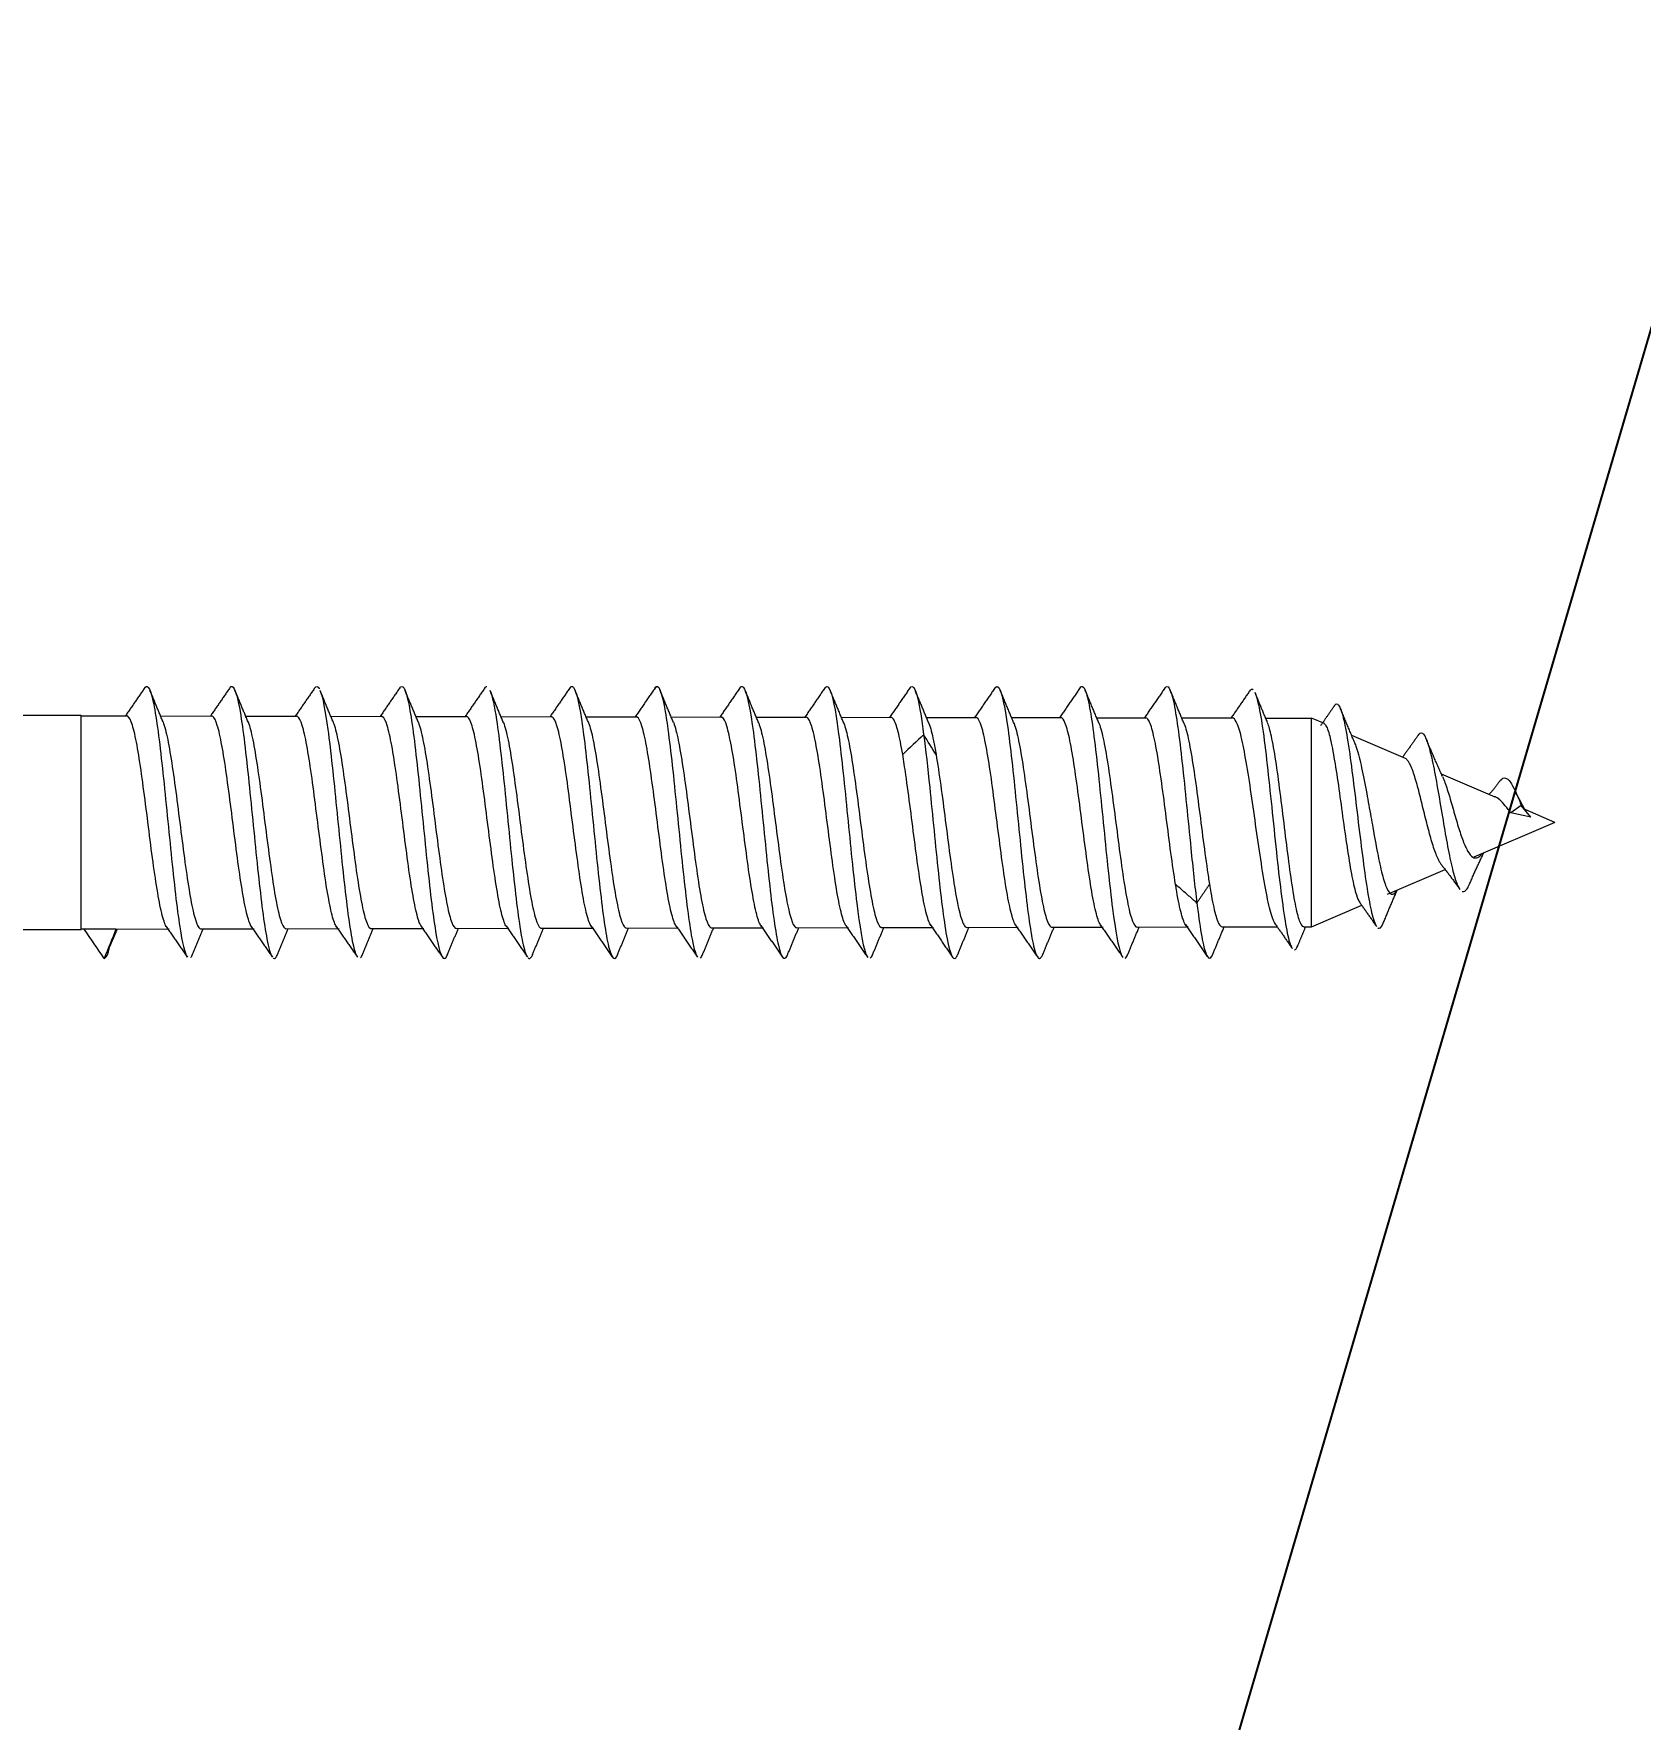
# Model space of a CAD drawing. Extents: x 4791 to 7950, y -873 to 2082.
# Drawn here: x 6764.88 to 6793.22, y 318.71 to 348.45 of the extents above; entities that cross this region are included whole.
import ezdxf
from ezdxf import colors
from ezdxf.entities.mleader import LeaderData, LeaderLine
from ezdxf.math import Vec2, Vec3

# ---------------------------------------------------------------- set-up
doc = ezdxf.new("R2010")
doc.units = 0
doc.header["$LTSCALE"] = 3
doc.header["$MEASUREMENT"] = 0
doc.header["$PDMODE"] = 3
doc.header["$PDSIZE"] = -10
doc.layers.get('0').update_dxf_attribs({"linetype": 'CONTINUOUS'})
doc.layers.get('DEFPOINTS').update_dxf_attribs({"linetype": 'CONTINUOUS'})
doc.layers.add('1', color=7, linetype='CONTINUOUS', true_color=0xffffff)
doc.styles.add('Daelim Dimension', font='')
doc.styles.get("Standard").update_dxf_attribs({"font": 'SYMBOL'})
doc.styles.get('Daelim Dimension').set_extended_font_data('나눔고딕')
doc.dimstyles.new('DEFAULT', dxfattribs={"dimscale": 2, "dimtxt": 2, "dimasz": 2, "dimexe": 0, "dimexo": 2, "dimgap": 1, "dimtad": 1, "dimdec": 1, "dimzin": 9, "dimdsep": 46, "dimtxsty": 'Daelim Dimension', "dimcen": 0.5, "dimclrd": 252, "dimclre": 252, "dimclrt": 3, "dimadec": 1, "dimazin": 0, "dimtfac": 1, "dimtdec": 1, "dimtix": 1, "dimtmove": 0, "dimatfit": 3, "dimfxl": 1, "dimtolj": 1, "dimtzin": 1, "dimlwd": 9, "dimlwe": 9, "dimarcsym": 0})

# ---------------------------------------------------------------- blocks, each defined once
blk = doc.blocks.new('*D6')
at = {"color": 5, "lineweight": 9, "ltscale": 0.5, "transparency": 16777216}
for p, q in [((6673.154, 1179.714), (6996.969, 1179.714)), ((6994.969, 274.111), (6994.969, 1171.714)), ((6789.788, 266.111), (6996.969, 266.111))]:
    blk.add_line(p, q, dxfattribs=at)
at = {"color": 5, "ltscale": 0.5, "transparency": 16777216}
for points in [[(6993.635, 1171.714), (6996.302, 1171.714), (6994.969, 1179.714)], [(6993.635, 274.111), (6996.302, 274.111), (6994.969, 266.111)]]:
    blk.add_solid(points, dxfattribs=at)
at = {"layer": 'DEFPOINTS', "color": 0, "ltscale": 0.5, "transparency": 16777216}
for p in [(6669.154, 1179.714), (6994.969, 1179.714), (6785.788, 266.111)]:
    blk.add_point(p, dxfattribs=at)
at = {"color": 7, "ltscale": 0.5, "transparency": 16777216, "insert": (6979.263, 727.479), "char_height": 20, "attachment_point": 5, "rotation": 90, "style": 'Daelim Dimension'}
blk.add_mtext('\\A1;(1140)', dxfattribs=at)
blk = doc.blocks.new('*D14')
at = {"color": 5, "lineweight": 9, "ltscale": 0.5, "transparency": 16777216}
for p, q in [((6795.714, 334.536), (6845.846, 334.536)), ((6843.846, 326.536), (6843.846, 210.137)), ((6795.714, 202.137), (6845.846, 202.137)), ((6843.846, 202.137), (6843.846, 142.784))]:
    blk.add_line(p, q, dxfattribs=at)
at = {"color": 5, "ltscale": 0.5, "transparency": 16777216}
for points in [[(6842.512, 326.536), (6845.179, 326.536), (6843.846, 334.536)], [(6842.512, 210.137), (6845.179, 210.137), (6843.846, 202.137)]]:
    blk.add_solid(points, dxfattribs=at)
at = {"layer": 'DEFPOINTS', "color": 0, "ltscale": 0.5, "transparency": 16777216}
for p in [(6791.714, 334.536), (6791.714, 202.137), (6843.846, 202.137)]:
    blk.add_point(p, dxfattribs=at)
at = {"color": 7, "ltscale": 0.5, "transparency": 16777216, "insert": (6830.944, 167.416), "char_height": 20, "attachment_point": 5, "rotation": 90, "style": 'Daelim Dimension'}
blk.add_mtext('\\A1;132', dxfattribs=at)

msp = doc.modelspace()

# ---------------------------------------------------------------- linework, layer by layer
at = {"layer": '1', "color": 7, "linetype": 'Continuous', "lineweight": 18}
for p, q in [((6765.714, 336.424), (6763.762, 336.424)), ((6765.714, 332.647), (6765.714, 336.424)), ((6765.714, 336.417), (6766.518, 336.416)), ((6767.116, 336.414), (6768.016, 336.413)), ((6768.617, 336.411), (6769.514, 336.41)), ((6770.119, 336.409), (6771.013, 336.407)), ((6771.62, 336.406), (6772.511, 336.404)), ((6773.121, 336.403), (6774.009, 336.401)), ((6774.622, 336.4), (6775.507, 336.398)), ((6776.123, 336.397), (6777.005, 336.395)), ((6777.625, 336.394), (6778.503, 336.392)), ((6779.126, 336.391), (6780.001, 336.389)), ((6780.627, 336.388), (6781.499, 336.386)), ((6782.128, 336.385), (6782.997, 336.384)), ((6783.63, 336.382), (6784.495, 336.381)), ((6785.131, 336.379), (6786.025, 336.378)), ((6786.61, 336.377), (6787.422, 336.375)), ((6787.649, 336.278), (6787.422, 336.375)), ((6787.422, 332.696), (6787.422, 336.375)), ((6788.127, 336.073), (6789.07, 335.669)), ((6789.709, 335.395), (6790.657, 334.989)), ((6791.121, 334.836), (6790.939, 334.702)), ((6791.288, 334.627), (6791.121, 334.836)), ((6791.714, 334.536), (6790.281, 333.921)), ((6791.288, 334.627), (6790.939, 334.702)), ((6791.714, 334.536), (6791.188, 334.761)), ((6788.76, 333.269), (6789.776, 333.705)), ((6787.422, 332.696), (6788.305, 333.074)), ((6763.762, 332.647), (6765.714, 332.647)), ((6765.769, 332.654), (6765.714, 332.654)), ((6766.329, 332.655), (6765.769, 332.654)), ((6766.329, 332.655), (6767.267, 332.657)), ((6767.83, 332.658), (6768.765, 332.66)), ((6769.331, 332.661), (6770.264, 332.663)), ((6770.833, 332.664), (6771.762, 332.666)), ((6772.334, 332.667), (6773.26, 332.669)), ((6773.835, 332.67), (6774.758, 332.672)), ((6775.336, 332.673), (6776.256, 332.674)), ((6776.837, 332.676), (6777.754, 332.677)), ((6778.338, 332.679), (6779.252, 332.68)), ((6779.84, 332.681), (6780.75, 332.683)), ((6781.341, 332.684), (6782.248, 332.686)), ((6782.842, 332.687), (6783.746, 332.689)), ((6784.343, 332.69), (6785.225, 332.692)), ((6785.843, 332.693), (6786.816, 332.695)), ((6787.285, 332.696), (6787.422, 332.696))]:
    msp.add_line(p, q, dxfattribs=at)
for points, knots in [([(6766.837, 336.91), (6766.838, 336.913), (6766.891, 336.984), (6766.995, 336.771), (6767.148, 335.561), (6767.302, 333.941), (6767.448, 332.626), (6767.543, 332.225), (6767.587, 332.161)], [0, 0, 0, 0, 0.005867, 0.21064, 0.415412, 0.620185, 0.824958, 1, 1, 1, 1]), ([(6768.336, 336.91), (6768.35, 336.93), (6768.415, 336.971), (6768.531, 336.554), (6768.684, 335.194), (6768.838, 333.571), (6768.972, 332.493), (6769.055, 332.209), (6769.086, 332.163)], [0, 0, 0, 0, 0.054253, 0.259176, 0.464099, 0.669022, 0.873945, 1, 1, 1, 1]), ([(6769.836, 336.909), (6769.862, 336.946), (6769.888, 336.944), (6769.915, 336.896), (6769.915, 336.895)], [0, 0, 0, 0, 0.972237, 1, 1, 1, 1]), ([(6771.335, 336.908), (6771.341, 336.917), (6771.398, 336.983), (6771.507, 336.705), (6771.66, 335.443), (6771.814, 333.818), (6771.967, 332.48), (6772.09, 332.068), (6772.162, 332.162), (6772.182, 332.214)], [0, 0, 0, 0, 0.021277, 0.202645, 0.384012, 0.56538, 0.746747, 0.928115, 1, 1, 1, 1]), ([(6774.337, 336.909), (6774.366, 336.952), (6774.447, 336.922), (6774.579, 336.195), (6774.732, 334.685), (6774.886, 333.115), (6775.035, 332.141), (6775.133, 332.094), (6775.18, 332.209)], [0, 0, 0, 0, 0.104746, 0.286819, 0.468892, 0.650965, 0.833037, 1, 1, 1, 1]), ([(6775.832, 336.902), (6775.843, 336.921), (6775.905, 336.982), (6776.018, 336.633), (6776.172, 335.322), (6776.326, 333.696), (6776.463, 332.54), (6776.55, 332.219), (6776.585, 332.164)], [0, 0, 0, 0, 0.043897, 0.247911, 0.451926, 0.655941, 0.859955, 1, 1, 1, 1]), ([(6777.335, 336.907), (6777.357, 336.94), (6777.43, 336.953), (6777.554, 336.386), (6777.708, 334.944), (6777.862, 333.339), (6778.015, 332.213), (6778.121, 332.077), (6778.176, 332.199), (6778.18, 332.207)], [0, 0, 0, 0, 0.07771, 0.259607, 0.441504, 0.623401, 0.805298, 0.987195, 1, 1, 1, 1]), ([(6778.837, 336.911), (6778.871, 336.957), (6778.955, 336.903), (6779.091, 336.096), (6779.244, 334.557), (6779.398, 333.01), (6779.512, 332.312), (6779.575, 332.177), (6779.587, 332.16)], [0, 0, 0, 0, 0.132669, 0.33749, 0.542311, 0.747132, 0.951953, 1, 1, 1, 1]), ([(6780.337, 336.911), (6780.382, 336.975), (6780.463, 336.857), (6780.543, 336.355), (6780.578, 336.086)], [0, 0, 0, 0, 0.563089, 1, 1, 1, 1]), ([(6781.836, 336.909), (6781.862, 336.946), (6781.938, 336.938), (6782.066, 336.294), (6782.22, 334.817), (6782.374, 333.228), (6782.527, 332.164), (6782.629, 332.084), (6782.679, 332.207)], [0, 0, 0, 0, 0.090618, 0.272824, 0.455031, 0.637238, 0.819444, 1, 1, 1, 1]), ([(6783.338, 336.911), (6783.375, 336.963), (6783.463, 336.882), (6783.602, 335.992), (6783.756, 334.429), (6783.91, 332.909), (6784.02, 332.284), (6784.079, 332.171), (6784.087, 332.16)], [0, 0, 0, 0, 0.148338, 0.353242, 0.558147, 0.763052, 0.967957, 1, 1, 1, 1]), ([(6784.837, 336.91), (6784.886, 336.982), (6784.987, 336.807), (6785.139, 335.656), (6785.276, 334.212), (6785.362, 333.399), (6785.398, 333.114)], [0, 0, 0, 0, 0.264341, 0.538197, 0.812052, 1, 1, 1, 1]), ([(6769.931, 336.86), (6769.976, 336.746), (6770.073, 336.233), (6770.22, 334.813), (6770.374, 333.223), (6770.496, 332.38), (6770.566, 332.192), (6770.585, 332.164)], [0, 0, 0, 0, 0.207271, 0.442088, 0.676904, 0.911721, 1, 1, 1, 1]), ([(6772.932, 336.858), (6772.969, 336.764), (6773.057, 336.342), (6773.196, 335.07), (6773.35, 333.454), (6773.479, 332.455), (6773.558, 332.205), (6773.585, 332.164)], [0, 0, 0, 0, 0.169713, 0.404782, 0.639851, 0.87492, 1, 1, 1, 1]), ([(6786.426, 336.822), (6786.443, 336.782), (6786.459, 336.726), (6786.502, 336.541), (6786.529, 336.388), (6786.583, 336.017), (6786.611, 335.791), (6786.665, 335.316), (6786.691, 335.064), (6786.745, 334.546), (6786.773, 334.272), (6786.827, 333.768), (6786.854, 333.53), (6786.908, 333.097), (6786.935, 332.898), (6786.99, 332.589), (6787.016, 332.47), (6787.054, 332.362), (6787.064, 332.338), (6787.075, 332.32)], [0, 0, 0, 0, 0.078834, 0.078834, 0.202831, 0.202831, 0.331812, 0.331812, 0.454316, 0.454316, 0.582306, 0.582306, 0.704004, 0.704004, 0.830037, 0.830037, 0.951545, 0.951545, 1, 1, 1, 1]), ([(6787.817, 336.583), (6787.831, 336.607), (6787.844, 336.622), (6787.885, 336.632), (6787.913, 336.594), (6787.967, 336.445), (6787.994, 336.335), (6788.048, 336.053), (6788.076, 335.871), (6788.131, 335.48), (6788.157, 335.27), (6788.211, 334.828), (6788.239, 334.59), (6788.294, 334.138), (6788.322, 333.918), (6788.376, 333.523), (6788.403, 333.341), (6788.457, 333.042), (6788.485, 332.919), (6788.527, 332.78), (6788.543, 332.74), (6788.559, 332.713)], [0, 0, 0, 0, 0.05755, 0.05755, 0.17344, 0.17344, 0.284214, 0.284214, 0.399862, 0.399862, 0.507297, 0.507297, 0.619671, 0.619671, 0.728107, 0.728107, 0.83455, 0.83455, 0.939618, 0.939618, 1, 1, 1, 1]), ([(6767.225, 332.687), (6767.212, 332.705), (6767.2, 332.731), (6767.16, 332.835), (6767.132, 332.941), (6767.078, 333.208), (6767.052, 333.372), (6766.998, 333.733), (6766.97, 333.935), (6766.916, 334.35), (6766.89, 334.568), (6766.836, 334.988), (6766.808, 335.197), (6766.754, 335.575), (6766.728, 335.75), (6766.673, 336.043), (6766.646, 336.164), (6766.592, 336.338), (6766.565, 336.392), (6766.532, 336.413), (6766.525, 336.416), (6766.519, 336.416)], [0, 0, 0, 0, 0.054481, 0.054481, 0.169224, 0.169224, 0.284016, 0.284016, 0.398778, 0.398778, 0.513586, 0.513586, 0.628366, 0.628366, 0.743188, 0.743188, 0.857988, 0.857988, 0.972824, 0.972824, 1, 1, 1, 1]), ([(6767.153, 336.325), (6767.156, 336.319), (6767.158, 336.313), (6767.188, 336.236), (6767.215, 336.129), (6767.269, 335.863), (6767.296, 335.699), (6767.35, 335.338), (6767.378, 335.135), (6767.431, 334.721), (6767.459, 334.503), (6767.513, 334.082), (6767.54, 333.874), (6767.594, 333.496), (6767.621, 333.322), (6767.676, 333.029), (6767.703, 332.908), (6767.756, 332.735), (6767.784, 332.681), (6767.817, 332.66), (6767.824, 332.658), (6767.83, 332.658)], [0, 0, 0, 0, 0.010632, 0.010632, 0.130808, 0.130808, 0.250985, 0.250985, 0.371147, 0.371147, 0.491301, 0.491301, 0.611447, 0.611447, 0.731578, 0.731578, 0.85171, 0.85171, 0.971817, 0.971817, 1, 1, 1, 1]), ([(6768.723, 332.69), (6768.71, 332.708), (6768.698, 332.734), (6768.658, 332.838), (6768.63, 332.944), (6768.577, 333.21), (6768.55, 333.374), (6768.495, 333.734), (6768.468, 333.936), (6768.415, 334.35), (6768.388, 334.568), (6768.333, 334.988), (6768.306, 335.196), (6768.253, 335.573), (6768.225, 335.748), (6768.171, 336.04), (6768.144, 336.162), (6768.091, 336.335), (6768.063, 336.389), (6768.029, 336.411), (6768.023, 336.413), (6768.016, 336.413)], [0, 0, 0, 0, 0.054045, 0.054045, 0.16885, 0.16885, 0.283679, 0.283679, 0.398509, 0.398509, 0.513351, 0.513351, 0.628209, 0.628209, 0.743064, 0.743064, 0.857948, 0.857948, 0.972818, 0.972818, 1, 1, 1, 1]), ([(6768.655, 336.32), (6768.658, 336.315), (6768.66, 336.309), (6768.689, 336.233), (6768.716, 336.127), (6768.77, 335.861), (6768.797, 335.697), (6768.851, 335.336), (6768.879, 335.134), (6768.933, 334.72), (6768.96, 334.503), (6769.014, 334.083), (6769.042, 333.875), (6769.095, 333.498), (6769.122, 333.323), (6769.176, 333.032), (6769.204, 332.911), (6769.258, 332.738), (6769.285, 332.684), (6769.318, 332.663), (6769.325, 332.661), (6769.331, 332.661)], [0, 0, 0, 0, 0.00929, 0.00929, 0.12963, 0.12963, 0.249984, 0.249984, 0.370303, 0.370303, 0.490635, 0.490635, 0.610934, 0.610934, 0.731245, 0.731245, 0.851526, 0.851526, 0.971814, 0.971814, 1, 1, 1, 1]), ([(6770.22, 332.694), (6770.208, 332.712), (6770.195, 332.737), (6770.155, 332.84), (6770.129, 332.947), (6770.075, 333.212), (6770.047, 333.376), (6769.993, 333.736), (6769.967, 333.938), (6769.913, 334.351), (6769.885, 334.568), (6769.831, 334.987), (6769.805, 335.195), (6769.751, 335.572), (6769.723, 335.747), (6769.669, 336.038), (6769.643, 336.16), (6769.588, 336.332), (6769.561, 336.386), (6769.528, 336.408), (6769.521, 336.41), (6769.515, 336.41)], [0, 0, 0, 0, 0.053191, 0.053191, 0.168136, 0.168136, 0.283056, 0.283056, 0.398024, 0.398024, 0.512961, 0.512961, 0.627945, 0.627945, 0.7429, 0.7429, 0.857899, 0.857899, 0.972875, 0.972875, 1, 1, 1, 1]), ([(6771.717, 332.699), (6771.705, 332.717), (6771.693, 332.741), (6771.654, 332.843), (6771.626, 332.949), (6771.573, 333.214), (6771.546, 333.377), (6771.492, 333.737), (6771.464, 333.938), (6771.411, 334.351), (6771.384, 334.568), (6771.33, 334.986), (6771.302, 335.194), (6771.249, 335.57), (6771.222, 335.745), (6771.167, 336.036), (6771.14, 336.157), (6771.087, 336.33), (6771.059, 336.384), (6771.026, 336.405), (6771.019, 336.407), (6771.013, 336.407)], [0, 0, 0, 0, 0.051231, 0.051231, 0.166376, 0.166376, 0.281568, 0.281568, 0.396733, 0.396733, 0.511938, 0.511938, 0.627124, 0.627124, 0.742343, 0.742343, 0.857554, 0.857554, 0.972786, 0.972786, 1, 1, 1, 1]), ([(6773.217, 332.699), (6773.204, 332.717), (6773.192, 332.743), (6773.152, 332.846), (6773.124, 332.951), (6773.071, 333.216), (6773.044, 333.379), (6772.989, 333.738), (6772.962, 333.939), (6772.909, 334.351), (6772.881, 334.568), (6772.827, 334.986), (6772.8, 335.193), (6772.747, 335.569), (6772.719, 335.743), (6772.665, 336.034), (6772.638, 336.154), (6772.585, 336.327), (6772.557, 336.381), (6772.523, 336.402), (6772.517, 336.404), (6772.511, 336.404)], [0, 0, 0, 0, 0.053639, 0.053639, 0.168512, 0.168512, 0.283393, 0.283393, 0.398294, 0.398294, 0.513188, 0.513188, 0.628116, 0.628116, 0.743025, 0.743025, 0.857978, 0.857978, 0.972903, 0.972903, 1, 1, 1, 1]), ([(6774.716, 332.7), (6774.703, 332.718), (6774.69, 332.744), (6774.65, 332.848), (6774.623, 332.954), (6774.569, 333.219), (6774.541, 333.381), (6774.488, 333.74), (6774.461, 333.941), (6774.407, 334.352), (6774.379, 334.568), (6774.326, 334.986), (6774.299, 335.192), (6774.244, 335.568), (6774.217, 335.741), (6774.164, 336.032), (6774.137, 336.152), (6774.082, 336.324), (6774.055, 336.378), (6774.022, 336.399), (6774.015, 336.401), (6774.009, 336.401)], [0, 0, 0, 0, 0.055833, 0.055833, 0.170473, 0.170473, 0.285081, 0.285081, 0.399736, 0.399736, 0.514364, 0.514364, 0.629034, 0.629034, 0.743683, 0.743683, 0.858366, 0.858366, 0.973039, 0.973039, 1, 1, 1, 1]), ([(6776.212, 332.707), (6776.199, 332.725), (6776.187, 332.749), (6776.148, 332.851), (6776.12, 332.956), (6776.067, 333.22), (6776.04, 333.383), (6775.986, 333.741), (6775.958, 333.941), (6775.905, 334.352), (6775.878, 334.568), (6775.823, 334.985), (6775.796, 335.191), (6775.743, 335.566), (6775.716, 335.739), (6775.661, 336.029), (6775.634, 336.149), (6775.581, 336.321), (6775.553, 336.375), (6775.52, 336.396), (6775.513, 336.398), (6775.507, 336.398)], [0, 0, 0, 0, 0.051836, 0.051836, 0.166918, 0.166918, 0.28204, 0.28204, 0.397145, 0.397145, 0.512279, 0.512279, 0.627409, 0.627409, 0.742557, 0.742557, 0.857714, 0.857714, 0.972873, 0.972873, 1, 1, 1, 1]), ([(6777.712, 332.707), (6777.699, 332.725), (6777.686, 332.75), (6777.646, 332.854), (6777.619, 332.959), (6777.565, 333.223), (6777.538, 333.385), (6777.483, 333.742), (6777.457, 333.942), (6777.403, 334.353), (6777.375, 334.568), (6777.321, 334.984), (6777.295, 335.19), (6777.241, 335.565), (6777.213, 335.738), (6777.159, 336.027), (6777.132, 336.147), (6777.079, 336.319), (6777.051, 336.372), (6777.018, 336.393), (6777.011, 336.395), (6777.005, 336.395)], [0, 0, 0, 0, 0.054595, 0.054595, 0.169375, 0.169375, 0.284143, 0.284143, 0.398949, 0.398949, 0.513733, 0.513733, 0.628563, 0.628563, 0.743363, 0.743363, 0.858211, 0.858211, 0.97303, 0.97303, 1, 1, 1, 1]), ([(6779.21, 332.709), (6779.197, 332.727), (6779.184, 332.753), (6779.144, 332.856), (6779.117, 332.962), (6779.063, 333.225), (6779.035, 333.387), (6778.982, 333.744), (6778.955, 333.944), (6778.901, 334.353), (6778.873, 334.568), (6778.82, 334.984), (6778.793, 335.19), (6778.738, 335.563), (6778.711, 335.736), (6778.658, 336.025), (6778.63, 336.145), (6778.576, 336.316), (6778.549, 336.369), (6778.516, 336.39), (6778.51, 336.392), (6778.503, 336.392)], [0, 0, 0, 0, 0.055558, 0.055558, 0.170237, 0.170237, 0.284892, 0.284892, 0.399585, 0.399585, 0.514262, 0.514262, 0.628969, 0.628969, 0.743671, 0.743671, 0.85839, 0.85839, 0.973119, 0.973119, 1, 1, 1, 1]), ([(6780.208, 335.733), (6780.181, 335.893), (6780.154, 336.031), (6780.1, 336.242), (6780.073, 336.318), (6780.031, 336.378), (6780.016, 336.389), (6780.001, 336.389)], [0, 0, 0, 0, 0.392275, 0.392275, 0.784631, 0.784631, 1, 1, 1, 1]), ([(6782.206, 332.715), (6782.193, 332.733), (6782.18, 332.759), (6782.14, 332.862), (6782.113, 332.966), (6782.059, 333.229), (6782.031, 333.39), (6781.977, 333.746), (6781.951, 333.946), (6781.897, 334.354), (6781.869, 334.568), (6781.815, 334.982), (6781.789, 335.188), (6781.735, 335.56), (6781.707, 335.732), (6781.653, 336.02), (6781.627, 336.14), (6781.572, 336.31), (6781.545, 336.364), (6781.512, 336.384), (6781.505, 336.386), (6781.499, 336.386)], [0, 0, 0, 0, 0.054759, 0.054759, 0.16954, 0.16954, 0.284295, 0.284295, 0.399099, 0.399099, 0.513871, 0.513871, 0.628691, 0.628691, 0.743482, 0.743482, 0.858317, 0.858317, 0.973129, 0.973129, 1, 1, 1, 1]), ([(6783.703, 332.718), (6783.69, 332.736), (6783.677, 332.762), (6783.638, 332.864), (6783.611, 332.969), (6783.557, 333.231), (6783.529, 333.392), (6783.476, 333.748), (6783.449, 333.947), (6783.395, 334.354), (6783.367, 334.568), (6783.314, 334.982), (6783.287, 335.187), (6783.232, 335.558), (6783.205, 335.731), (6783.152, 336.018), (6783.124, 336.137), (6783.07, 336.308), (6783.043, 336.361), (6783.01, 336.382), (6783.004, 336.384), (6782.997, 336.384)], [0, 0, 0, 0, 0.054664, 0.054664, 0.169455, 0.169455, 0.284233, 0.284233, 0.399038, 0.399038, 0.513842, 0.513842, 0.628659, 0.628659, 0.74349, 0.74349, 0.858321, 0.858321, 0.97318, 0.97318, 1, 1, 1, 1]), ([(6785.021, 333.443), (6784.994, 333.611), (6784.967, 333.802), (6784.912, 334.201), (6784.885, 334.413), (6784.832, 334.829), (6784.804, 335.038), (6784.75, 335.424), (6784.723, 335.605), (6784.67, 335.917), (6784.642, 336.05), (6784.588, 336.252), (6784.561, 336.322), (6784.521, 336.372), (6784.508, 336.381), (6784.495, 336.381)], [0, 0, 0, 0, 0.154322, 0.154322, 0.308674, 0.308674, 0.463007, 0.463007, 0.617395, 0.617395, 0.771751, 0.771751, 0.926169, 0.926169, 1, 1, 1, 1]), ([(6786.786, 332.739), (6786.762, 332.774), (6786.738, 332.831), (6786.684, 333.005), (6786.653, 333.135), (6786.595, 333.441), (6786.565, 333.621), (6786.505, 334.004), (6786.474, 334.212), (6786.416, 334.627), (6786.387, 334.84), (6786.328, 335.241), (6786.298, 335.434), (6786.239, 335.773), (6786.211, 335.924), (6786.153, 336.163), (6786.123, 336.255), (6786.07, 336.355), (6786.048, 336.378), (6786.025, 336.378)], [0, 0, 0, 0, 0.09146, 0.09146, 0.20805, 0.20805, 0.324691, 0.324691, 0.441265, 0.441265, 0.557902, 0.557902, 0.674438, 0.674438, 0.791064, 0.791064, 0.907574, 0.907574, 1, 1, 1, 1]), ([(6770.156, 336.318), (6770.159, 336.313), (6770.161, 336.307), (6770.19, 336.231), (6770.217, 336.124), (6770.271, 335.858), (6770.299, 335.695), (6770.352, 335.335), (6770.38, 335.133), (6770.434, 334.72), (6770.461, 334.502), (6770.515, 334.083), (6770.542, 333.876), (6770.597, 333.499), (6770.624, 333.325), (6770.677, 333.034), (6770.705, 332.913), (6770.759, 332.741), (6770.786, 332.687), (6770.819, 332.666), (6770.826, 332.664), (6770.832, 332.664)], [0, 0, 0, 0, 0.010071, 0.010071, 0.130338, 0.130338, 0.250589, 0.250589, 0.370832, 0.370832, 0.491069, 0.491069, 0.611288, 0.611288, 0.73151, 0.73151, 0.851707, 0.851707, 0.971912, 0.971912, 1, 1, 1, 1]), ([(6771.656, 336.317), (6771.659, 336.311), (6771.662, 336.305), (6771.691, 336.228), (6771.719, 336.122), (6771.772, 335.857), (6771.8, 335.693), (6771.854, 335.334), (6771.881, 335.132), (6771.935, 334.719), (6771.962, 334.503), (6772.016, 334.084), (6772.044, 333.877), (6772.097, 333.501), (6772.125, 333.327), (6772.179, 333.036), (6772.206, 332.916), (6772.26, 332.743), (6772.287, 332.69), (6772.321, 332.669), (6772.327, 332.667), (6772.334, 332.667)], [0, 0, 0, 0, 0.011262, 0.011262, 0.131368, 0.131368, 0.251483, 0.251483, 0.371572, 0.371572, 0.491664, 0.491664, 0.611737, 0.611737, 0.731806, 0.731806, 0.851864, 0.851864, 0.971909, 0.971909, 1, 1, 1, 1]), ([(6773.16, 336.31), (6773.161, 336.305), (6773.163, 336.301), (6773.192, 336.225), (6773.22, 336.119), (6773.274, 335.854), (6773.301, 335.691), (6773.355, 335.332), (6773.382, 335.131), (6773.436, 334.719), (6773.463, 334.502), (6773.517, 334.085), (6773.545, 333.878), (6773.599, 333.502), (6773.626, 333.329), (6773.68, 333.038), (6773.708, 332.918), (6773.761, 332.746), (6773.788, 332.693), (6773.822, 332.672), (6773.828, 332.67), (6773.835, 332.67)], [0, 0, 0, 0, 0.008439, 0.008439, 0.128898, 0.128898, 0.249365, 0.249365, 0.369801, 0.369801, 0.490249, 0.490249, 0.610663, 0.610663, 0.731091, 0.731091, 0.851484, 0.851484, 0.971891, 0.971891, 1, 1, 1, 1]), ([(6774.661, 336.306), (6774.663, 336.302), (6774.665, 336.297), (6774.693, 336.223), (6774.721, 336.117), (6774.775, 335.852), (6774.802, 335.689), (6774.856, 335.331), (6774.883, 335.13), (6774.938, 334.718), (6774.965, 334.502), (6775.018, 334.085), (6775.046, 333.879), (6775.1, 333.504), (6775.127, 333.33), (6775.181, 333.041), (6775.208, 332.92), (6775.263, 332.749), (6775.29, 332.695), (6775.323, 332.675), (6775.329, 332.673), (6775.336, 332.673)], [0, 0, 0, 0, 0.00793, 0.00793, 0.128472, 0.128472, 0.248988, 0.248988, 0.369507, 0.369507, 0.490008, 0.490008, 0.610503, 0.610503, 0.730989, 0.730989, 0.851461, 0.851461, 0.971932, 0.971932, 1, 1, 1, 1]), ([(6776.156, 336.318), (6776.16, 336.309), (6776.164, 336.3), (6776.195, 336.22), (6776.222, 336.115), (6776.276, 335.85), (6776.303, 335.688), (6776.357, 335.33), (6776.385, 335.129), (6776.438, 334.718), (6776.466, 334.503), (6776.52, 334.086), (6776.547, 333.88), (6776.601, 333.506), (6776.628, 333.332), (6776.682, 333.043), (6776.71, 332.923), (6776.763, 332.752), (6776.791, 332.698), (6776.824, 332.678), (6776.831, 332.676), (6776.837, 332.676)], [0, 0, 0, 0, 0.016921, 0.016921, 0.136348, 0.136348, 0.255789, 0.255789, 0.375198, 0.375198, 0.494617, 0.494617, 0.614008, 0.614008, 0.733404, 0.733404, 0.852779, 0.852779, 0.972152, 0.972152, 1, 1, 1, 1]), ([(6777.664, 336.301), (6777.665, 336.296), (6777.667, 336.292), (6777.696, 336.217), (6777.723, 336.112), (6777.777, 335.848), (6777.804, 335.686), (6777.858, 335.328), (6777.886, 335.128), (6777.94, 334.718), (6777.967, 334.502), (6778.021, 334.087), (6778.048, 333.881), (6778.102, 333.507), (6778.129, 333.334), (6778.183, 333.045), (6778.211, 332.925), (6778.265, 332.754), (6778.292, 332.701), (6778.325, 332.68), (6778.332, 332.679), (6778.338, 332.679)], [0, 0, 0, 0, 0.007902, 0.007902, 0.128443, 0.128443, 0.248981, 0.248981, 0.369498, 0.369498, 0.49002, 0.49002, 0.610514, 0.610514, 0.731019, 0.731019, 0.851491, 0.851491, 0.971976, 0.971976, 1, 1, 1, 1]), ([(6779.165, 336.299), (6779.166, 336.294), (6779.168, 336.29), (6779.197, 336.215), (6779.224, 336.109), (6779.278, 335.846), (6779.306, 335.684), (6779.36, 335.327), (6779.387, 335.127), (6779.441, 334.717), (6779.468, 334.502), (6779.522, 334.087), (6779.549, 333.881), (6779.604, 333.508), (6779.631, 333.336), (6779.684, 333.047), (6779.712, 332.928), (6779.766, 332.757), (6779.793, 332.704), (6779.827, 332.683), (6779.833, 332.681), (6779.839, 332.681)], [0, 0, 0, 0, 0.008424, 0.008424, 0.12892, 0.12892, 0.249382, 0.249382, 0.369855, 0.369855, 0.4903, 0.4903, 0.61075, 0.61075, 0.731179, 0.731179, 0.851605, 0.851605, 0.972019, 0.972019, 1, 1, 1, 1]), ([(6780.578, 336.086), (6780.614, 335.816), (6780.7, 335.03), (6780.837, 333.576), (6780.991, 332.337), (6781.106, 332.068), (6781.169, 332.181), (6781.181, 332.212)], [0, 0, 0, 0, 0.174864, 0.429653, 0.684443, 0.939233, 1, 1, 1, 1]), ([(6780.666, 336.294), (6780.668, 336.29), (6780.67, 336.286), (6780.698, 336.212), (6780.726, 336.107), (6780.767, 335.903), (6780.782, 335.821), (6780.797, 335.732)], [0, 0, 0, 0, 0.037034, 0.037034, 0.658916, 0.658916, 1, 1, 1, 1]), ([(6782.167, 336.293), (6782.169, 336.288), (6782.171, 336.284), (6782.199, 336.209), (6782.227, 336.104), (6782.281, 335.842), (6782.308, 335.68), (6782.362, 335.324), (6782.389, 335.125), (6782.443, 334.717), (6782.471, 334.502), (6782.524, 334.088), (6782.552, 333.883), (6782.606, 333.511), (6782.633, 333.339), (6782.687, 333.052), (6782.714, 332.933), (6782.769, 332.763), (6782.796, 332.71), (6782.829, 332.689), (6782.835, 332.687), (6782.842, 332.687)], [0, 0, 0, 0, 0.008061, 0.008061, 0.1286, 0.1286, 0.249123, 0.249123, 0.369637, 0.369637, 0.490146, 0.490146, 0.610637, 0.610637, 0.73113, 0.73113, 0.851597, 0.851597, 0.972074, 0.972074, 1, 1, 1, 1]), ([(6783.668, 336.292), (6783.67, 336.287), (6783.672, 336.282), (6783.701, 336.207), (6783.728, 336.102), (6783.782, 335.84), (6783.809, 335.679), (6783.863, 335.323), (6783.89, 335.124), (6783.944, 334.716), (6783.972, 334.502), (6784.026, 334.089), (6784.053, 333.884), (6784.107, 333.513), (6784.135, 333.341), (6784.188, 333.054), (6784.215, 332.935), (6784.27, 332.765), (6784.297, 332.712), (6784.33, 332.692), (6784.336, 332.69), (6784.343, 332.69)], [0, 0, 0, 0, 0.009226, 0.009226, 0.129635, 0.129635, 0.25001, 0.25001, 0.370398, 0.370398, 0.490752, 0.490752, 0.611118, 0.611118, 0.731453, 0.731453, 0.851797, 0.851797, 0.972116, 0.972116, 1, 1, 1, 1]), ([(6785.166, 336.294), (6785.169, 336.288), (6785.172, 336.281), (6785.202, 336.204), (6785.229, 336.1), (6785.283, 335.838), (6785.31, 335.677), (6785.365, 335.322), (6785.392, 335.123), (6785.445, 334.716), (6785.473, 334.502), (6785.527, 334.09), (6785.554, 333.885), (6785.594, 333.611), (6785.607, 333.525), (6785.62, 333.444)], [0, 0, 0, 0, 0.018836, 0.018836, 0.198008, 0.198008, 0.377167, 0.377167, 0.556317, 0.556317, 0.735439, 0.735439, 0.914566, 0.914566, 1, 1, 1, 1]), ([(6787.286, 332.696), (6787.273, 332.696), (6787.261, 332.704), (6787.223, 332.754), (6787.198, 332.824), (6787.148, 333.024), (6787.123, 333.157), (6787.072, 333.467), (6787.046, 333.648), (6786.996, 334.032), (6786.97, 334.24), (6786.919, 334.655), (6786.893, 334.867), (6786.842, 335.264), (6786.816, 335.455), (6786.765, 335.79), (6786.738, 335.939), (6786.69, 336.157), (6786.668, 336.238), (6786.645, 336.292)], [0, 0, 0, 0, 0.057513, 0.057513, 0.177228, 0.177228, 0.296954, 0.296954, 0.4167, 0.4167, 0.536487, 0.536487, 0.656265, 0.656265, 0.776109, 0.776109, 0.895926, 0.895926, 1, 1, 1, 1]), ([(6787.639, 336.282), (6787.651, 336.277), (6787.663, 336.263), (6787.701, 336.198), (6787.726, 336.121), (6787.776, 335.913), (6787.8, 335.778), (6787.852, 335.475), (6787.878, 335.303), (6787.929, 334.946), (6787.954, 334.756), (6788.004, 334.387), (6788.03, 334.203), (6788.082, 333.869), (6788.108, 333.713), (6788.159, 333.451), (6788.186, 333.34), (6788.231, 333.201), (6788.249, 333.156), (6788.268, 333.127)], [0, 0, 0, 0, 0.063927, 0.063927, 0.192228, 0.192228, 0.320024, 0.320024, 0.444064, 0.444064, 0.566522, 0.566522, 0.687038, 0.687038, 0.804064, 0.804064, 0.919354, 0.919354, 1, 1, 1, 1]), ([(6789.298, 336.069), (6789.311, 336.089), (6789.323, 336.103), (6789.362, 336.125), (6789.389, 336.109), (6789.444, 336.018), (6789.472, 335.941), (6789.527, 335.74), (6789.555, 335.615), (6789.609, 335.337), (6789.637, 335.179), (6789.693, 334.853), (6789.722, 334.678), (6789.777, 334.355), (6789.804, 334.2), (6789.859, 333.917), (6789.887, 333.786), (6789.942, 333.572), (6789.97, 333.485), (6790.008, 333.401), (6790.018, 333.382), (6790.028, 333.367)], [0, 0, 0, 0, 0.056483, 0.056483, 0.177809, 0.177809, 0.299492, 0.299492, 0.415612, 0.415612, 0.531289, 0.531289, 0.646863, 0.646863, 0.753256, 0.753256, 0.860814, 0.860814, 0.962931, 0.962931, 1, 1, 1, 1]), ([(6780.707, 332.714), (6780.694, 332.732), (6780.682, 332.757), (6780.642, 332.859), (6780.614, 332.964), (6780.561, 333.227), (6780.534, 333.388), (6780.48, 333.744), (6780.452, 333.944), (6780.399, 334.353), (6780.372, 334.568), (6780.317, 334.983), (6780.29, 335.188), (6780.245, 335.503), (6780.227, 335.624), (6780.208, 335.733)], [0, 0, 0, 0, 0.075221, 0.075221, 0.23797, 0.23797, 0.400755, 0.400755, 0.56354, 0.56354, 0.726342, 0.726342, 0.889164, 0.889164, 1, 1, 1, 1]), ([(6780.797, 335.732), (6780.824, 335.573), (6780.852, 335.388), (6780.906, 334.997), (6780.933, 334.786), (6780.987, 334.368), (6781.014, 334.155), (6781.068, 333.758), (6781.095, 333.568), (6781.149, 333.238), (6781.177, 333.092), (6781.231, 332.866), (6781.258, 332.782), (6781.303, 332.701), (6781.322, 332.684), (6781.341, 332.684)], [0, 0, 0, 0, 0.149736, 0.149736, 0.299491, 0.299491, 0.449223, 0.449223, 0.59896, 0.59896, 0.748664, 0.748664, 0.89838, 0.89838, 1, 1, 1, 1]), ([(6788.175, 335.958), (6788.188, 335.927), (6788.201, 335.89), (6788.244, 335.754), (6788.275, 335.633), (6788.334, 335.362), (6788.363, 335.207), (6788.418, 334.913), (6788.443, 334.773), (6788.469, 334.634)], [0, 0, 0, 0, 0.137776, 0.137776, 0.447026, 0.447026, 0.75074, 0.75074, 1, 1, 1, 1]), ([(6789.708, 333.796), (6789.698, 333.81), (6789.688, 333.825), (6789.651, 333.893), (6789.623, 333.958), (6789.568, 334.111), (6789.54, 334.202), (6789.486, 334.398), (6789.459, 334.505), (6789.405, 334.721), (6789.377, 334.834), (6789.325, 335.047), (6789.298, 335.15), (6789.245, 335.336), (6789.217, 335.42), (6789.163, 335.554), (6789.136, 335.606), (6789.097, 335.652), (6789.083, 335.663), (6789.07, 335.669)], [0, 0, 0, 0, 0.039908, 0.039908, 0.153866, 0.153866, 0.273552, 0.273552, 0.395912, 0.395912, 0.523537, 0.523537, 0.653446, 0.653446, 0.789812, 0.789812, 0.929506, 0.929506, 1, 1, 1, 1]), ([(6789.732, 335.344), (6789.739, 335.327), (6789.746, 335.31), (6789.781, 335.223), (6789.809, 335.14), (6789.864, 334.959), (6789.893, 334.858), (6789.951, 334.658), (6789.98, 334.555), (6790.036, 334.371), (6790.065, 334.285), (6790.121, 334.137), (6790.15, 334.073), (6790.207, 333.977), (6790.236, 333.941), (6790.293, 333.907), (6790.323, 333.905), (6790.376, 333.928), (6790.402, 333.949), (6790.427, 333.979)], [0, 0, 0, 0, 0.037412, 0.037412, 0.175641, 0.175641, 0.313633, 0.313633, 0.447021, 0.447021, 0.569863, 0.569863, 0.689437, 0.689437, 0.803726, 0.803726, 0.911587, 0.911587, 1, 1, 1, 1]), ([(6790.739, 335.261), (6790.744, 335.269), (6790.75, 335.276), (6790.783, 335.312), (6790.812, 335.325), (6790.868, 335.312), (6790.897, 335.288), (6790.954, 335.212), (6790.982, 335.16), (6791.039, 335.038), (6791.068, 334.968), (6791.106, 334.875), (6791.113, 334.855), (6791.121, 334.836)], [0, 0, 0, 0, 0.05112, 0.05112, 0.296836, 0.296836, 0.52796, 0.52796, 0.745753, 0.745753, 0.948169, 0.948169, 1, 1, 1, 1]), ([(6790.939, 334.702), (6790.939, 334.702), (6790.939, 334.702), (6790.937, 334.704), (6790.936, 334.706), (6790.93, 334.713), (6790.925, 334.72), (6790.901, 334.75), (6790.882, 334.775), (6790.83, 334.84), (6790.797, 334.879), (6790.733, 334.941), (6790.702, 334.966), (6790.667, 334.984), (6790.662, 334.987), (6790.657, 334.989)], [0, 0, 0, 0, 0.002538, 0.002538, 0.014095, 0.014095, 0.060334, 0.060334, 0.246756, 0.246756, 0.591836, 0.591836, 0.940893, 0.940893, 1, 1, 1, 1]), ([(6791.219, 334.714), (6791.215, 334.719), (6791.209, 334.729), (6791.198, 334.746), (6791.181, 334.773), (6791.146, 334.831), (6791.097, 334.924), (6791.048, 335.023), (6791.019, 335.082), (6791.01, 335.101)], [0, 0, 0, 0, 0.046285, 0.082977, 0.149039, 0.269098, 0.552354, 0.852191, 1, 1, 1, 1]), ([(6788.469, 334.634), (6788.48, 334.572), (6788.491, 334.51), (6788.529, 334.293), (6788.556, 334.141), (6788.611, 333.862), (6788.638, 333.732), (6788.693, 333.52), (6788.721, 333.434), (6788.776, 333.315), (6788.804, 333.278), (6788.859, 333.261), (6788.887, 333.279), (6788.917, 333.324), (6788.92, 333.328), (6788.922, 333.332)], [0, 0, 0, 0, 0.074022, 0.074022, 0.260421, 0.260421, 0.447454, 0.447454, 0.62992, 0.62992, 0.80861, 0.80861, 0.983692, 0.983692, 1, 1, 1, 1]), ([(6785.246, 332.692), (6785.23, 332.692), (6785.213, 332.705), (6785.17, 332.775), (6785.141, 332.854), (6785.086, 333.072), (6785.059, 333.213), (6785.029, 333.397), (6785.025, 333.42), (6785.022, 333.443)], [0, 0, 0, 0, 0.222266, 0.222266, 0.586269, 0.586269, 0.950342, 0.950342, 1, 1, 1, 1]), ([(6785.619, 333.444), (6785.628, 333.393), (6785.636, 333.345), (6785.671, 333.144), (6785.699, 333.012), (6785.752, 332.815), (6785.779, 332.747), (6785.818, 332.7), (6785.83, 332.693), (6785.843, 332.693)], [0, 0, 0, 0, 0.108355, 0.108355, 0.472487, 0.472487, 0.836633, 0.836633, 1, 1, 1, 1]), ([(6790.078, 333.319), (6790.08, 333.319), (6790.081, 333.318), (6790.11, 333.31), (6790.137, 333.326), (6790.179, 333.385), (6790.194, 333.413), (6790.209, 333.446)], [0, 0, 0, 0, 0.035056, 0.035056, 0.669598, 0.669598, 1, 1, 1, 1]), ([(6785.397, 333.115), (6785.398, 333.112), (6785.398, 333.109), (6785.4, 333.091), (6785.402, 333.078), (6785.411, 333.011), (6785.417, 332.959), (6785.451, 332.713), (6785.477, 332.545), (6785.53, 332.297), (6785.557, 332.212), (6785.611, 332.127), (6785.638, 332.13), (6785.669, 332.187), (6785.672, 332.194), (6785.675, 332.201)], [0, 0, 0, 0, 0.004525, 0.004525, 0.022625, 0.022625, 0.095146, 0.095146, 0.38228, 0.38228, 0.668783, 0.668783, 0.96531, 0.96531, 1, 1, 1, 1]), ([(6788.59, 332.675), (6788.591, 332.674), (6788.593, 332.673), (6788.621, 332.658), (6788.649, 332.681), (6788.678, 332.743), (6788.68, 332.748), (6788.682, 332.753)], [0, 0, 0, 0, 0.053174, 0.053174, 0.932001, 0.932001, 1, 1, 1, 1]), ([(6769.105, 332.141), (6769.119, 332.132), (6769.144, 332.136), (6769.169, 332.181), (6769.181, 332.21)], [0, 0, 0, 0, 0.527936, 1, 1, 1, 1]), ([(6773.602, 332.144), (6773.62, 332.129), (6773.647, 332.137), (6773.673, 332.19), (6773.681, 332.21)], [0, 0, 0, 0, 0.69967, 1, 1, 1, 1]), ([(6787.122, 332.285), (6787.123, 332.285), (6787.124, 332.285), (6787.142, 332.291), (6787.16, 332.316), (6787.177, 332.358)], [0, 0, 0, 0, 0.052185, 0.052185, 1, 1, 1, 1])]:
    msp.add_open_spline(points, degree=3, knots=knots, dxfattribs=at)
for points, degree in [([(6772.835, 336.906), (6772.848, 336.927), (6772.861, 336.936), (6772.874, 336.935)], 3), ([(6775.857, 336.933), (6775.673, 336.666), (6775.49, 336.398)], 2), ([(6778.84, 336.915), (6778.661, 336.653), (6778.481, 336.392)], 2), ([(6780.341, 336.916), (6780.16, 336.653), (6779.978, 336.389)], 2), ([(6783.341, 336.916), (6783.158, 336.649), (6782.975, 336.384)], 2), ([(6784.84, 336.916), (6784.657, 336.648), (6784.472, 336.381)], 2), ([(6766.839, 336.914), (6766.668, 336.665), (6766.496, 336.416)], 2), ([(6767.158, 336.313), (6767.043, 336.588), (6766.929, 336.865)], 2), ([(6768.34, 336.914), (6768.168, 336.663), (6767.995, 336.413)], 2), ([(6768.659, 336.311), (6768.543, 336.587), (6768.429, 336.864)], 2), ([(6769.839, 336.913), (6769.666, 336.661), (6769.493, 336.41)], 2), ([(6770.16, 336.31), (6770.044, 336.587), (6769.929, 336.865)], 2), ([(6771.337, 336.911), (6771.164, 336.659), (6770.991, 336.407)], 2), ([(6771.662, 336.305), (6771.544, 336.584), (6771.429, 336.865)], 2), ([(6772.838, 336.911), (6772.664, 336.657), (6772.489, 336.404)], 2), ([(6773.164, 336.301), (6773.046, 336.581), (6772.929, 336.864)], 2), ([(6774.34, 336.914), (6774.164, 336.657), (6773.987, 336.401)], 2), ([(6774.664, 336.301), (6774.545, 336.583), (6774.429, 336.866)], 2), ([(6776.162, 336.305), (6776.04, 336.594), (6775.921, 336.883)], 2), ([(6777.338, 336.912), (6777.161, 336.653), (6776.983, 336.395)], 2), ([(6777.668, 336.291), (6777.547, 336.577), (6777.429, 336.866)], 2), ([(6779.167, 336.292), (6779.047, 336.58), (6778.928, 336.868)], 2), ([(6780.669, 336.288), (6780.551, 336.569), (6780.434, 336.853)], 2), ([(6781.84, 336.914), (6781.659, 336.65), (6781.477, 336.386)], 2), ([(6782.172, 336.282), (6782.049, 336.574), (6781.928, 336.868)], 2), ([(6783.671, 336.285), (6783.548, 336.577), (6783.427, 336.87)], 2), ([(6785.169, 336.287), (6785.047, 336.578), (6784.926, 336.871)], 2), ([(6786.338, 336.868), (6786.17, 336.622), (6786, 336.378)], 2), ([(6786.333, 336.86), (6786.353, 336.889), (6786.373, 336.895), (6786.392, 336.877)], 3), ([(6786.643, 336.299), (6786.532, 336.563), (6786.424, 336.827)], 2), ([(6775.507, 336.398), (6775.5, 336.398), (6775.493, 336.396), (6775.486, 336.391)], 3), ([(6787.826, 336.597), (6787.703, 336.418), (6787.579, 336.241)], 2), ([(6788.199, 335.903), (6788.064, 336.221), (6787.932, 336.541)], 2), ([(6789.308, 336.084), (6789.169, 335.884), (6789.026, 335.688)], 2), ([(6789.729, 335.35), (6789.58, 335.681), (6789.439, 336.02)], 2), ([(6790.746, 335.272), (6790.652, 335.14), (6790.551, 335.03)], 2), ([(6790.208, 333.444), (6790.328, 333.734), (6790.46, 334.001)], 2), ([(6789.702, 333.801), (6789.874, 333.584), (6790.038, 333.354)], 2), ([(6788.26, 333.138), (6788.415, 332.919), (6788.568, 332.698)], 2), ([(6788.684, 332.756), (6788.807, 333.052), (6788.932, 333.343)], 2), ([(6766.121, 332.136), (6766.004, 332.309), (6765.887, 332.482), (6765.77, 332.654)], 3), ([(6766.329, 332.655), (6766.26, 332.482), (6766.19, 332.309), (6766.121, 332.136)], 3), ([(6766.219, 332.339), (6766.287, 332.498), (6766.356, 332.655)], 2), ([(6767.217, 332.699), (6767.404, 332.428), (6767.589, 332.157)], 2), ([(6767.679, 332.207), (6767.772, 332.433), (6767.866, 332.658)], 2), ([(6768.717, 332.7), (6768.903, 332.429), (6769.089, 332.158)], 2), ([(6769.179, 332.206), (6769.273, 332.434), (6769.368, 332.661)], 2), ([(6770.216, 332.7), (6770.403, 332.43), (6770.589, 332.159)], 2), ([(6770.679, 332.206), (6770.774, 332.435), (6770.869, 332.664)], 2), ([(6771.708, 332.712), (6771.898, 332.436), (6772.087, 332.16)], 2), ([(6772.179, 332.207), (6772.274, 332.438), (6772.37, 332.667)], 2), ([(6773.21, 332.709), (6773.4, 332.435), (6773.588, 332.159)], 2), ([(6773.679, 332.206), (6773.775, 332.439), (6773.871, 332.67)], 2), ([(6774.712, 332.707), (6774.901, 332.432), (6775.091, 332.156)], 2), ([(6775.178, 332.204), (6775.275, 332.439), (6775.373, 332.673)], 2), ([(6776.202, 332.72), (6776.395, 332.441), (6776.588, 332.16)], 2), ([(6776.679, 332.207), (6776.776, 332.442), (6776.874, 332.676)], 2), ([(6777.704, 332.717), (6777.897, 332.438), (6778.09, 332.158)], 2), ([(6778.178, 332.204), (6778.276, 332.442), (6778.375, 332.679)], 2), ([(6779.205, 332.716), (6779.398, 332.436), (6779.591, 332.155)], 2), ([(6779.677, 332.202), (6779.776, 332.442), (6779.877, 332.682)], 2), ([(6780.697, 332.728), (6780.893, 332.444), (6781.088, 332.159)], 2), ([(6781.179, 332.205), (6781.277, 332.445), (6781.378, 332.685)], 2), ([(6782.198, 332.726), (6782.395, 332.442), (6782.59, 332.156)], 2), ([(6782.677, 332.202), (6782.778, 332.445), (6782.879, 332.687)], 2), ([(6783.698, 332.726), (6783.895, 332.441), (6784.091, 332.155)], 2), ([(6784.176, 332.2), (6784.278, 332.446), (6784.38, 332.69)], 2), ([(6785.196, 332.733), (6785.39, 332.454), (6785.582, 332.173)], 2), ([(6785.672, 332.194), (6785.775, 332.444), (6785.88, 332.693)], 2), ([(6786.778, 332.749), (6786.93, 332.53), (6787.082, 332.309)], 2), ([(6787.177, 332.357), (6787.247, 332.527), (6787.317, 332.696)], 2), ([(6766.121, 332.136), (6766.155, 332.137), (6766.188, 332.208), (6766.222, 332.346)], 3), ([(6767.65, 332.153), (6767.66, 332.166), (6767.671, 332.186), (6767.682, 332.213)], 3), ([(6770.643, 332.147), (6770.656, 332.158), (6770.669, 332.18), (6770.681, 332.211)], 3), ([(6776.642, 332.145), (6776.655, 332.156), (6776.668, 332.179), (6776.682, 332.213)], 3), ([(6779.637, 332.142), (6779.651, 332.151), (6779.665, 332.173), (6779.679, 332.207)], 3), ([(6784.134, 332.14), (6784.149, 332.148), (6784.164, 332.17), (6784.179, 332.206)], 3)]:
    msp.add_open_spline(points, degree=degree, dxfattribs=at)
at = {"layer": '1', "color": 7, "linetype": 'Continuous', "lineweight": 13}
for points in [[(6780.579, 336.086), (6780.455, 335.969), (6780.332, 335.851), (6780.208, 335.733)], [(6780.797, 335.732), (6780.724, 335.85), (6780.651, 335.968), (6780.578, 336.086)]]:
    msp.add_open_spline(points, degree=3, dxfattribs=at)
for points, knots in [([(6785.399, 333.114), (6785.39, 333.122), (6785.364, 333.145), (6785.321, 333.182), (6785.271, 333.226), (6785.204, 333.284), (6785.121, 333.357), (6785.054, 333.415), (6785.021, 333.444)], [0, 0, 0, 0, 0.072629, 0.205494, 0.33836, 0.471225, 0.736957, 1, 1, 1, 1]), ([(6785.62, 333.444), (6785.615, 333.437), (6785.6, 333.414), (6785.573, 333.376), (6785.542, 333.328), (6785.51, 333.281), (6785.478, 333.234), (6785.446, 333.186), (6785.419, 333.147), (6785.402, 333.122), (6785.397, 333.114)], [0, 0, 0, 0, 0.063347, 0.206746, 0.350145, 0.493544, 0.636943, 0.780342, 0.923741, 1, 1, 1, 1])]:
    msp.add_open_spline(points, degree=3, knots=knots, dxfattribs=at)

# ---------------------------------------------------------------- dimensions: what is measured, and where the dimension line sits
at = {"color": 5, "ltscale": 0.5}
dim = msp.add_linear_dim(base=(6994.969, 1179.714), p1=(6785.788, 266.111), p2=(6669.154, 1179.714), angle=90, text='(1140)', dimstyle='DEFAULT', override={"dimtxt": 10, "dimasz": 4, "dimexe": 1, "dimdec": 0, "dimclrd": 5, "dimclre": 5, "dimclrt": 7}, dxfattribs=at)
dim.commit()
dim.dimension.update_dxf_attribs({"geometry": '*D6', "text_midpoint": (6994.969, 727.479), "dimtype": 160})
dim = msp.add_linear_dim(base=(6843.846, 202.137), p1=(6791.714, 334.536), p2=(6791.714, 202.137), angle=90, dimstyle='DEFAULT', override={"dimtxt": 10, "dimasz": 4, "dimexe": 1, "dimdec": 0, "dimclrd": 5, "dimclre": 5, "dimclrt": 7}, dxfattribs=at)
dim.commit()
dim.dimension.update_dxf_attribs({"geometry": '*D14', "text_midpoint": (6843.846, 167.416), "dimtype": 160})

# ---------------------------------------------------------------- leaders
at = {"ltscale": 0.5}
ml = msp.add_multileader_mtext('Standard', dxfattribs=at)
ml.set_content('G1/2-14TH', color=256)
ml.set_leader_properties(color=5)
ml.build(insert=Vec2(0, 0))
ml.multileader.update_dxf_attribs({"text_left_attachment_type": 6, "text_right_attachment_type": 6, "dogleg_length": 0.36, "arrow_head_size": 20})
ctx = ml.context
ctx.base_point, ctx.char_height, ctx.arrow_head_size, ctx.landing_gap_size, ctx.plane_origin = Vec3(6812.415, 406.692), 20, 20, 0.09, Vec3(6771.699, 269.354)
ctx.left_attachment, ctx.right_attachment = 6, 6
notes = []
notes.append((ctx, [(0, (1, 1, 0), (6812.055, 406.692), (1, 0), 0.36, [(0, [(6771.699, 269.354)], 0, [])])]))
ctx.mtext.insert, ctx.mtext.flow_direction = Vec3(6812.505, 430.692), 5
for ctx, leaders in notes:
    for number, flags, end, landing, length, lines in leaders:
        leader = LeaderData()
        leader.index, (leader.has_last_leader_line, leader.has_dogleg_vector, leader.attachment_direction) = number, flags
        leader.last_leader_point, leader.dogleg_vector, leader.dogleg_length = Vec3(end), Vec3(landing), length
        for number, points, colour, breaks in lines:
            line = LeaderLine()
            line.index, line.vertices, line.color, line.breaks = number, Vec3.list(points), colors.encode_raw_color(colour), breaks
            leader.lines.append(line)
        ctx.leaders.append(leader)

doc.saveas('drawing.dxf')
